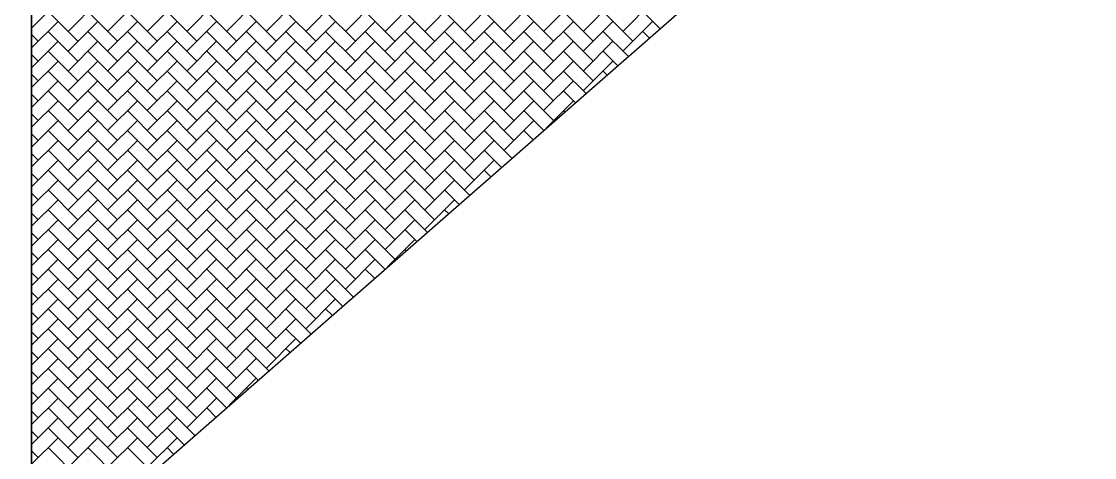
# Model space of a CAD drawing. Header units: inches. Extents: x 567429 to 582707, y 126347 to 133675.
# Drawn here: x 575833.5 to 575910.1, y 131345.6 to 131376.7 of the extents above; entities that cross this region are included whole.
import ezdxf

# ---------------------------------------------------------------- set-up
doc = ezdxf.new("R2010")
doc.units = ezdxf.units.IN
doc.header["$MEASUREMENT"] = 0
doc.linetypes.add('HIDDEN', pattern=[0.375, 0.25, -0.125])
for name, color, linetype in [('1', 15, 'Continuous'), ('2', 1, 'Continuous'), ('mobl', 11, 'Continuous'), ('PANEL', 3, 'Continuous'), ('win', 1, 'Continuous')]:
    doc.layers.add(name, color=color, linetype=linetype)

# ---------------------------------------------------------------- blocks, each defined once
blk = doc.blocks.new('panel80X70X200')
at = {"layer": 'PANEL', "lineweight": -2, "ltscale": 2}
for p, q in [((40, 0), (-40, -70)), ((-40, -70), (-40, 0)), ((40, 0), (40, -70))]:
    blk.add_line(p, q, dxfattribs=at)
at = {"layer": 'PANEL', "color": 30, "lineweight": -2, "ltscale": 2}
for p, q in [((33.051, -9.471), (31.243, -7.662)), ((35.925, -9.471), (33.77, -7.316)), ((38.799, -9.471), (36.643, -7.316)), ((29.459, -10.189), (31.614, -8.034)), ((32.333, -10.189), (34.488, -8.034)), ((35.207, -10.189), (37.362, -8.034)), ((38.08, -10.189), (40, -8.27)), ((30.178, -9.471), (29.71, -9.003)), ((33.051, -10.908), (30.896, -8.752)), ((35.925, -10.908), (33.77, -8.752)), ((38.799, -10.908), (36.643, -8.752)), ((40, -9.235), (39.517, -8.752)), ((30.178, -10.908), (28.944, -9.674)), ((29.459, -11.626), (31.614, -9.471)), ((32.333, -11.626), (34.488, -9.471)), ((35.207, -11.626), (37.362, -9.471)), ((38.08, -11.626), (40, -9.706)), ((30.178, -12.345), (28.178, -10.345)), ((33.051, -12.345), (30.896, -10.189)), ((35.925, -12.345), (33.77, -10.189)), ((38.799, -12.345), (36.643, -10.189)), ((40, -10.672), (39.517, -10.189)), ((26.586, -13.063), (28.741, -10.908)), ((30.178, -13.781), (28.022, -11.626)), ((29.459, -13.063), (31.614, -10.908)), ((33.051, -13.781), (30.896, -11.626)), ((32.333, -13.063), (34.488, -10.908)), ((35.925, -13.781), (33.77, -11.626)), ((35.207, -13.063), (37.362, -10.908)), ((38.799, -13.781), (36.643, -11.626)), ((38.08, -13.063), (40, -11.143)), ((40, -12.109), (39.517, -11.626)), ((27.304, -13.781), (25.879, -12.356)), ((26.586, -14.5), (28.741, -12.345)), ((27.304, -12.345), (26.645, -11.686)), ((29.459, -14.5), (31.614, -12.345)), ((32.333, -14.5), (34.488, -12.345)), ((35.207, -14.5), (37.362, -12.345)), ((23.712, -14.5), (25.693, -12.519)), ((27.304, -15.218), (25.149, -13.063)), ((30.178, -15.218), (28.022, -13.063)), ((33.051, -15.218), (30.896, -13.063)), ((35.925, -15.218), (33.77, -13.063)), ((38.799, -15.218), (36.643, -13.063)), ((38.08, -14.5), (40, -12.58)), ((40, -13.546), (39.517, -13.063)), ((23.712, -15.937), (25.867, -13.781)), ((24.43, -13.781), (24.346, -13.697)), ((26.586, -15.937), (28.741, -13.781)), ((29.459, -15.937), (31.614, -13.781)), ((32.333, -15.937), (34.488, -13.781)), ((35.207, -15.937), (37.362, -13.781)), ((24.43, -15.218), (23.58, -14.368)), ((27.304, -16.655), (25.149, -14.5)), ((30.178, -16.655), (28.022, -14.5)), ((33.051, -16.655), (30.896, -14.5)), ((35.925, -16.655), (33.77, -14.5)), ((38.799, -16.655), (36.643, -14.5)), ((38.08, -15.937), (40, -14.017)), ((40, -14.983), (39.517, -14.5)), ((20.838, -17.373), (22.993, -15.218)), ((24.43, -16.655), (22.813, -15.038)), ((23.712, -17.373), (25.867, -15.218)), ((26.586, -17.373), (28.741, -15.218)), ((29.459, -17.373), (31.614, -15.218)), ((32.333, -17.373), (34.488, -15.218)), ((35.207, -17.373), (37.362, -15.218)), ((38.08, -17.373), (40, -15.454)), ((24.43, -18.092), (22.275, -15.937)), ((27.304, -18.092), (25.149, -15.937)), ((30.178, -18.092), (28.022, -15.937)), ((33.051, -18.092), (30.896, -15.937)), ((35.925, -18.092), (33.77, -15.937)), ((38.799, -18.092), (36.643, -15.937)), ((40, -16.42), (39.517, -15.937)), ((21.557, -18.092), (20.515, -17.05)), ((20.838, -18.81), (22.993, -16.655)), ((21.557, -16.655), (21.281, -16.379)), ((23.712, -18.81), (25.867, -16.655)), ((26.586, -18.81), (28.741, -16.655)), ((29.459, -18.81), (31.614, -16.655)), ((32.333, -18.81), (34.488, -16.655)), ((35.207, -18.81), (37.362, -16.655)), ((38.08, -18.81), (40, -16.891)), ((21.557, -19.529), (19.748, -17.72)), ((24.43, -19.529), (22.275, -17.373)), ((27.304, -19.529), (25.149, -17.373)), ((30.178, -19.529), (28.022, -17.373)), ((33.051, -19.529), (30.896, -17.373)), ((35.925, -19.529), (33.77, -17.373)), ((38.799, -19.529), (36.643, -17.373)), ((40, -17.856), (39.517, -17.373)), ((17.964, -20.247), (20.12, -18.092)), ((20.838, -20.247), (22.993, -18.092)), ((23.712, -20.247), (25.867, -18.092)), ((26.586, -20.247), (28.741, -18.092)), ((29.459, -20.247), (31.614, -18.092)), ((32.333, -20.247), (34.488, -18.092)), ((35.207, -20.247), (37.362, -18.092)), ((38.08, -20.247), (40, -18.327)), ((18.683, -19.529), (18.216, -19.061)), ((21.557, -20.966), (19.401, -18.81)), ((24.43, -20.966), (22.275, -18.81)), ((27.304, -20.966), (25.149, -18.81)), ((30.178, -20.966), (28.022, -18.81)), ((33.051, -20.966), (30.896, -18.81)), ((35.925, -20.966), (33.77, -18.81)), ((38.799, -20.966), (36.643, -18.81)), ((40, -19.293), (39.517, -18.81)), ((18.683, -20.966), (17.449, -19.732)), ((17.964, -21.684), (20.12, -19.529)), ((20.838, -21.684), (22.993, -19.529)), ((23.712, -21.684), (25.867, -19.529)), ((26.586, -21.684), (28.741, -19.529)), ((29.459, -21.684), (31.614, -19.529)), ((32.333, -21.684), (34.488, -19.529)), ((35.207, -21.684), (37.362, -19.529)), ((38.08, -21.684), (40, -19.764)), ((15.091, -23.121), (17.246, -20.966)), ((18.683, -22.402), (16.683, -20.402)), ((17.964, -23.121), (20.12, -20.966)), ((21.557, -22.402), (19.401, -20.247)), ((20.838, -23.121), (22.993, -20.966)), ((24.43, -22.402), (22.275, -20.247)), ((23.712, -23.121), (25.867, -20.966)), ((27.304, -22.402), (25.149, -20.247)), ((26.586, -23.121), (28.741, -20.966)), ((30.178, -22.402), (28.022, -20.247)), ((29.459, -23.121), (31.614, -20.966)), ((33.051, -22.402), (30.896, -20.247)), ((32.333, -23.121), (34.488, -20.966)), ((35.925, -22.402), (33.77, -20.247)), ((35.207, -23.121), (37.362, -20.966)), ((38.799, -22.402), (36.643, -20.247)), ((40, -20.73), (39.517, -20.247)), ((15.809, -22.402), (15.15, -21.743)), ((18.683, -23.839), (16.528, -21.684)), ((21.557, -23.839), (19.401, -21.684)), ((24.43, -23.839), (22.275, -21.684)), ((27.304, -23.839), (25.149, -21.684)), ((30.178, -23.839), (28.022, -21.684)), ((33.051, -23.839), (30.896, -21.684)), ((35.925, -23.839), (33.77, -21.684)), ((38.799, -23.839), (36.643, -21.684)), ((38.08, -23.121), (40, -21.201)), ((40, -22.167), (39.517, -21.684)), ((15.809, -23.839), (14.384, -22.414)), ((15.091, -24.558), (17.246, -22.402)), ((17.964, -24.558), (20.12, -22.402)), ((20.838, -24.558), (22.993, -22.402)), ((23.712, -24.558), (25.867, -22.402)), ((26.586, -24.558), (28.741, -22.402)), ((29.459, -24.558), (31.614, -22.402)), ((32.333, -24.558), (34.488, -22.402)), ((35.207, -24.558), (37.362, -22.402)), ((12.217, -24.558), (14.198, -22.576)), ((15.809, -25.276), (13.654, -23.121)), ((18.683, -25.276), (16.528, -23.121)), ((21.557, -25.276), (19.401, -23.121)), ((24.43, -25.276), (22.275, -23.121)), ((27.304, -25.276), (25.149, -23.121)), ((30.178, -25.276), (28.022, -23.121)), ((33.051, -25.276), (30.896, -23.121)), ((35.925, -25.276), (33.77, -23.121)), ((38.799, -25.276), (36.643, -23.121)), ((38.08, -24.558), (40, -22.638)), ((40, -23.604), (39.517, -23.121)), ((12.217, -25.995), (14.372, -23.839)), ((12.936, -23.839), (12.851, -23.755)), ((15.091, -25.995), (17.246, -23.839)), ((17.964, -25.995), (20.12, -23.839)), ((20.838, -25.995), (22.993, -23.839)), ((23.712, -25.995), (25.867, -23.839)), ((26.586, -25.995), (28.741, -23.839)), ((29.459, -25.995), (31.614, -23.839)), ((32.333, -25.995), (34.488, -23.839)), ((35.207, -25.995), (37.362, -23.839)), ((38.08, -25.995), (40, -24.075)), ((12.936, -25.276), (12.085, -24.426)), ((15.809, -26.713), (13.654, -24.558)), ((18.683, -26.713), (16.528, -24.558)), ((21.557, -26.713), (19.401, -24.558)), ((24.43, -26.713), (22.275, -24.558)), ((27.304, -26.713), (25.149, -24.558)), ((30.178, -26.713), (28.022, -24.558)), ((33.051, -26.713), (30.896, -24.558)), ((35.925, -26.713), (33.77, -24.558)), ((38.799, -26.713), (36.643, -24.558)), ((40, -25.041), (39.517, -24.558)), ((9.343, -27.431), (11.499, -25.276)), ((12.936, -26.713), (11.319, -25.096)), ((12.217, -27.431), (14.372, -25.276)), ((15.091, -27.431), (17.246, -25.276)), ((17.964, -27.431), (20.12, -25.276)), ((20.838, -27.431), (22.993, -25.276)), ((23.712, -27.431), (25.867, -25.276)), ((26.586, -27.431), (28.741, -25.276)), ((29.459, -27.431), (31.614, -25.276)), ((32.333, -27.431), (34.488, -25.276)), ((35.207, -27.431), (37.362, -25.276)), ((38.08, -27.431), (40, -25.512)), ((10.062, -26.713), (9.786, -26.437)), ((12.936, -28.15), (10.78, -25.995)), ((15.809, -28.15), (13.654, -25.995)), ((18.683, -28.15), (16.528, -25.995)), ((21.557, -28.15), (19.401, -25.995)), ((24.43, -28.15), (22.275, -25.995)), ((27.304, -28.15), (25.149, -25.995)), ((30.178, -28.15), (28.022, -25.995)), ((33.051, -28.15), (30.896, -25.995)), ((35.925, -28.15), (33.77, -25.995)), ((38.799, -28.15), (36.643, -25.995)), ((40, -26.477), (39.517, -25.995)), ((10.062, -28.15), (9.02, -27.108)), ((9.343, -28.868), (11.499, -26.713)), ((12.217, -28.868), (14.372, -26.713)), ((15.091, -28.868), (17.246, -26.713)), ((17.964, -28.868), (20.12, -26.713)), ((20.838, -28.868), (22.993, -26.713)), ((23.712, -28.868), (25.867, -26.713)), ((26.586, -28.868), (28.741, -26.713)), ((29.459, -28.868), (31.614, -26.713)), ((32.333, -28.868), (34.488, -26.713)), ((35.207, -28.868), (37.362, -26.713)), ((38.08, -28.868), (40, -26.948)), ((10.062, -29.587), (8.253, -27.778)), ((12.936, -29.587), (10.78, -27.431)), ((15.809, -29.587), (13.654, -27.431)), ((18.683, -29.587), (16.528, -27.431)), ((21.557, -29.587), (19.401, -27.431)), ((24.43, -29.587), (22.275, -27.431)), ((27.304, -29.587), (25.149, -27.431)), ((30.178, -29.587), (28.022, -27.431)), ((33.051, -29.587), (30.896, -27.431)), ((35.925, -29.587), (33.77, -27.431)), ((38.799, -29.587), (36.643, -27.431)), ((40, -27.914), (39.517, -27.431)), ((6.47, -30.305), (8.625, -28.15)), ((9.343, -30.305), (11.499, -28.15)), ((12.217, -30.305), (14.372, -28.15)), ((15.091, -30.305), (17.246, -28.15)), ((17.964, -30.305), (20.12, -28.15)), ((20.838, -30.305), (22.993, -28.15)), ((23.712, -30.305), (25.867, -28.15)), ((26.586, -30.305), (28.741, -28.15)), ((29.459, -30.305), (31.614, -28.15)), ((32.333, -30.305), (34.488, -28.15)), ((35.207, -30.305), (37.362, -28.15)), ((38.08, -30.305), (40, -28.385)), ((7.188, -29.587), (6.721, -29.119)), ((10.062, -31.023), (7.907, -28.868)), ((12.936, -31.023), (10.78, -28.868)), ((15.809, -31.023), (13.654, -28.868)), ((18.683, -31.023), (16.528, -28.868)), ((21.557, -31.023), (19.401, -28.868)), ((24.43, -31.023), (22.275, -28.868)), ((27.304, -31.023), (25.149, -28.868)), ((30.178, -31.023), (28.022, -28.868)), ((33.051, -31.023), (30.896, -28.868)), ((35.925, -31.023), (33.77, -28.868)), ((38.799, -31.023), (36.643, -28.868)), ((40, -29.351), (39.517, -28.868)), ((7.188, -31.023), (5.955, -29.79)), ((6.47, -31.742), (8.625, -29.587)), ((10.062, -32.46), (7.907, -30.305)), ((9.343, -31.742), (11.499, -29.587)), ((12.936, -32.46), (10.78, -30.305)), ((12.217, -31.742), (14.372, -29.587)), ((15.809, -32.46), (13.654, -30.305)), ((15.091, -31.742), (17.246, -29.587)), ((18.683, -32.46), (16.528, -30.305)), ((17.964, -31.742), (20.12, -29.587)), ((21.557, -32.46), (19.401, -30.305)), ((20.838, -31.742), (22.993, -29.587)), ((24.43, -32.46), (22.275, -30.305)), ((23.712, -31.742), (25.867, -29.587)), ((27.304, -32.46), (25.149, -30.305)), ((26.586, -31.742), (28.741, -29.587)), ((30.178, -32.46), (28.022, -30.305)), ((29.459, -31.742), (31.614, -29.587)), ((33.051, -32.46), (30.896, -30.305)), ((32.333, -31.742), (34.488, -29.587)), ((35.925, -32.46), (33.77, -30.305)), ((35.207, -31.742), (37.362, -29.587)), ((38.799, -32.46), (36.643, -30.305)), ((38.08, -31.742), (40, -29.822)), ((40, -30.788), (39.517, -30.305)), ((3.596, -33.179), (5.751, -31.023)), ((7.188, -32.46), (5.188, -30.46)), ((6.47, -33.179), (8.625, -31.023)), ((9.343, -33.179), (11.499, -31.023)), ((12.217, -33.179), (14.372, -31.023)), ((15.091, -33.179), (17.246, -31.023)), ((17.964, -33.179), (20.12, -31.023)), ((20.838, -33.179), (22.993, -31.023)), ((23.712, -33.179), (25.867, -31.023)), ((26.586, -33.179), (28.741, -31.023)), ((29.459, -33.179), (31.614, -31.023)), ((32.333, -33.179), (34.488, -31.023)), ((35.207, -33.179), (37.362, -31.023)), ((4.315, -32.46), (3.656, -31.801)), ((7.188, -33.897), (5.033, -31.742)), ((10.062, -33.897), (7.907, -31.742)), ((12.936, -33.897), (10.78, -31.742)), ((15.809, -33.897), (13.654, -31.742)), ((18.683, -33.897), (16.528, -31.742)), ((21.557, -33.897), (19.401, -31.742)), ((24.43, -33.897), (22.275, -31.742)), ((27.304, -33.897), (25.149, -31.742)), ((30.178, -33.897), (28.022, -31.742)), ((33.051, -33.897), (30.896, -31.742)), ((35.925, -33.897), (33.77, -31.742)), ((38.799, -33.897), (36.643, -31.742)), ((38.08, -33.179), (40, -31.259)), ((40, -32.225), (39.517, -31.742)), ((0.722, -34.616), (2.704, -32.634)), ((4.315, -33.897), (2.889, -32.472)), ((3.596, -34.616), (5.751, -32.46)), ((6.47, -34.616), (8.625, -32.46)), ((9.343, -34.616), (11.499, -32.46)), ((12.217, -34.616), (14.372, -32.46)), ((15.091, -34.616), (17.246, -32.46)), ((17.964, -34.616), (20.12, -32.46)), ((20.838, -34.616), (22.993, -32.46)), ((23.712, -34.616), (25.867, -32.46)), ((26.586, -34.616), (28.741, -32.46)), ((29.459, -34.616), (31.614, -32.46)), ((32.333, -34.616), (34.488, -32.46)), ((35.207, -34.616), (37.362, -32.46)), ((4.315, -35.334), (2.159, -33.179)), ((7.188, -35.334), (5.033, -33.179)), ((10.062, -35.334), (7.907, -33.179)), ((12.936, -35.334), (10.78, -33.179)), ((15.809, -35.334), (13.654, -33.179)), ((18.683, -35.334), (16.528, -33.179)), ((21.557, -35.334), (19.401, -33.179)), ((24.43, -35.334), (22.275, -33.179)), ((27.304, -35.334), (25.149, -33.179)), ((30.178, -35.334), (28.022, -33.179)), ((33.051, -35.334), (30.896, -33.179)), ((35.925, -35.334), (33.77, -33.179)), ((38.799, -35.334), (36.643, -33.179)), ((38.08, -34.616), (40, -32.696)), ((40, -33.662), (39.517, -33.179)), ((0.722, -36.052), (2.878, -33.897)), ((1.441, -33.897), (1.357, -33.813)), ((3.596, -36.052), (5.751, -33.897)), ((6.47, -36.052), (8.625, -33.897)), ((9.343, -36.052), (11.499, -33.897)), ((12.217, -36.052), (14.372, -33.897)), ((15.091, -36.052), (17.246, -33.897)), ((17.964, -36.052), (20.12, -33.897)), ((20.838, -36.052), (22.993, -33.897)), ((23.712, -36.052), (25.867, -33.897)), ((26.586, -36.052), (28.741, -33.897)), ((29.459, -36.052), (31.614, -33.897)), ((32.333, -36.052), (34.488, -33.897)), ((35.207, -36.052), (37.362, -33.897)), ((38.08, -36.052), (40, -34.133)), ((1.441, -35.334), (0.59, -34.483)), ((4.315, -36.771), (2.159, -34.616)), ((7.188, -36.771), (5.033, -34.616)), ((10.062, -36.771), (7.907, -34.616)), ((12.936, -36.771), (10.78, -34.616)), ((15.809, -36.771), (13.654, -34.616)), ((18.683, -36.771), (16.528, -34.616)), ((21.557, -36.771), (19.401, -34.616)), ((24.43, -36.771), (22.275, -34.616)), ((27.304, -36.771), (25.149, -34.616)), ((30.178, -36.771), (28.022, -34.616)), ((33.051, -36.771), (30.896, -34.616)), ((35.925, -36.771), (33.77, -34.616)), ((38.799, -36.771), (36.643, -34.616)), ((40, -35.098), (39.517, -34.616)), ((-2.151, -37.489), (0.004, -35.334)), ((1.441, -36.771), (-0.176, -35.154)), ((0.722, -37.489), (2.878, -35.334)), ((3.596, -37.489), (5.751, -35.334)), ((6.47, -37.489), (8.625, -35.334)), ((9.343, -37.489), (11.499, -35.334)), ((12.217, -37.489), (14.372, -35.334)), ((15.091, -37.489), (17.246, -35.334)), ((17.964, -37.489), (20.12, -35.334)), ((20.838, -37.489), (22.993, -35.334)), ((23.712, -37.489), (25.867, -35.334)), ((26.586, -37.489), (28.741, -35.334)), ((29.459, -37.489), (31.614, -35.334)), ((32.333, -37.489), (34.488, -35.334)), ((35.207, -37.489), (37.362, -35.334)), ((38.08, -37.489), (40, -35.57)), ((-1.433, -36.771), (-1.709, -36.495)), ((1.441, -38.208), (-0.714, -36.052)), ((4.315, -38.208), (2.159, -36.052)), ((7.188, -38.208), (5.033, -36.052)), ((10.062, -38.208), (7.907, -36.052)), ((12.936, -38.208), (10.78, -36.052)), ((15.809, -38.208), (13.654, -36.052)), ((18.683, -38.208), (16.528, -36.052)), ((21.557, -38.208), (19.401, -36.052)), ((24.43, -38.208), (22.275, -36.052)), ((27.304, -38.208), (25.149, -36.052)), ((30.178, -38.208), (28.022, -36.052)), ((33.051, -38.208), (30.896, -36.052)), ((35.925, -38.208), (33.77, -36.052)), ((38.799, -38.208), (36.643, -36.052)), ((40, -36.535), (39.517, -36.052)), ((-1.433, -38.208), (-2.475, -37.166)), ((-2.151, -38.926), (0.004, -36.771)), ((0.722, -38.926), (2.878, -36.771)), ((3.596, -38.926), (5.751, -36.771)), ((6.47, -38.926), (8.625, -36.771)), ((9.343, -38.926), (11.499, -36.771)), ((12.217, -38.926), (14.372, -36.771)), ((15.091, -38.926), (17.246, -36.771)), ((17.964, -38.926), (20.12, -36.771)), ((20.838, -38.926), (22.993, -36.771)), ((23.712, -38.926), (25.867, -36.771)), ((26.586, -38.926), (28.741, -36.771)), ((29.459, -38.926), (31.614, -36.771)), ((32.333, -38.926), (34.488, -36.771)), ((35.207, -38.926), (37.362, -36.771)), ((38.08, -38.926), (40, -37.006)), ((-1.433, -39.644), (-3.241, -37.836)), ((1.441, -39.644), (-0.714, -37.489)), ((4.315, -39.644), (2.159, -37.489)), ((7.188, -39.644), (5.033, -37.489)), ((10.062, -39.644), (7.907, -37.489)), ((12.936, -39.644), (10.78, -37.489)), ((15.809, -39.644), (13.654, -37.489)), ((18.683, -39.644), (16.528, -37.489)), ((21.557, -39.644), (19.401, -37.489)), ((24.43, -39.644), (22.275, -37.489)), ((27.304, -39.644), (25.149, -37.489)), ((30.178, -39.644), (28.022, -37.489)), ((33.051, -39.644), (30.896, -37.489)), ((35.925, -39.644), (33.77, -37.489)), ((38.799, -39.644), (36.643, -37.489)), ((40, -37.972), (39.517, -37.489)), ((-5.025, -40.363), (-2.87, -38.208)), ((-2.151, -40.363), (0.004, -38.208)), ((0.722, -40.363), (2.878, -38.208)), ((3.596, -40.363), (5.751, -38.208)), ((6.47, -40.363), (8.625, -38.208)), ((9.343, -40.363), (11.499, -38.208)), ((12.217, -40.363), (14.372, -38.208)), ((15.091, -40.363), (17.246, -38.208)), ((17.964, -40.363), (20.12, -38.208)), ((20.838, -40.363), (22.993, -38.208)), ((23.712, -40.363), (25.867, -38.208)), ((26.586, -40.363), (28.741, -38.208)), ((29.459, -40.363), (31.614, -38.208)), ((32.333, -40.363), (34.488, -38.208)), ((35.207, -40.363), (37.362, -38.208)), ((38.08, -40.363), (40, -38.443)), ((-5.025, -41.8), (-2.87, -39.644)), ((-4.307, -39.644), (-4.774, -39.177)), ((-1.433, -41.081), (-3.588, -38.926)), ((-2.151, -41.8), (0.004, -39.644)), ((1.441, -41.081), (-0.714, -38.926)), ((0.722, -41.8), (2.878, -39.644)), ((4.315, -41.081), (2.159, -38.926)), ((3.596, -41.8), (5.751, -39.644)), ((7.188, -41.081), (5.033, -38.926)), ((6.47, -41.8), (8.625, -39.644)), ((10.062, -41.081), (7.907, -38.926)), ((9.343, -41.8), (11.499, -39.644)), ((12.936, -41.081), (10.78, -38.926)), ((12.217, -41.8), (14.372, -39.644)), ((15.809, -41.081), (13.654, -38.926)), ((15.091, -41.8), (17.246, -39.644)), ((18.683, -41.081), (16.528, -38.926)), ((17.964, -41.8), (20.12, -39.644)), ((21.557, -41.081), (19.401, -38.926)), ((20.838, -41.8), (22.993, -39.644)), ((24.43, -41.081), (22.275, -38.926)), ((23.712, -41.8), (25.867, -39.644)), ((27.304, -41.081), (25.149, -38.926)), ((26.586, -41.8), (28.741, -39.644)), ((30.178, -41.081), (28.022, -38.926)), ((29.459, -41.8), (31.614, -39.644)), ((33.051, -41.081), (30.896, -38.926)), ((32.333, -41.8), (34.488, -39.644)), ((35.925, -41.081), (33.77, -38.926)), ((35.207, -41.8), (37.362, -39.644)), ((38.799, -41.081), (36.643, -38.926)), ((40, -39.409), (39.517, -38.926)), ((-4.307, -41.081), (-5.54, -39.848)), ((38.08, -41.8), (40, -39.88))]:
    blk.add_line(p, q, dxfattribs=at)

msp = doc.modelspace()

# ---------------------------------------------------------------- linework, layer by layer
at = {"layer": '1', "color": 15, "linetype": 'HIDDEN', "ltscale": 50}
for radius, start, end in [(1648.477, 41.985291, 165.42865), (1617.477, 42.981366, 165.143013)]:
    msp.add_arc((575369.742, 130781.058), radius, start, end, dxfattribs=at)
at = {"layer": '2', "color": 15, "ltscale": 2}
for radius, start, end in [(2388.471, 54.095392, 170.02691), (2347.471, 53.772419, 169.850895)]:
    msp.add_arc((575367.986, 130779.141), radius, start, end, dxfattribs=at)
at = {"layer": '2', "color": 15}
for centre, radius, start, end in [((575369.74, 130781.061), 1653.472, 41.829573, 165.473752), ((575369.742, 130781.058), 1612.477, 43.147156, 165.095878)]:
    msp.add_arc(centre, radius, start, end, dxfattribs=at)
at = {"layer": 'win', "color": 15, "linetype": 'HIDDEN', "ltscale": 50}
for radius, start, end in [(2383.471, 54.056467, 170.005774), (2352.471, 53.812274, 169.872694)]:
    msp.add_arc((575367.986, 130779.141), radius, start, end, dxfattribs=at)
at = {"layer": 'win', "color": 15}
for radius, end in [(1445.568, 163.312676), (1438.568, 164.048707)]:
    msp.add_arc((575378.164, 130767.596), radius, 53.436335, end, dxfattribs=at)

# ---------------------------------------------------------------- block references
at = {"layer": 'mobl', "ltscale": 0.1, "xscale": 0.9842519684461877, "yscale": 0.9842519684461877, "zscale": 0.9842519684461877, "rotation": 180}
for p in [(575794.856, 131336.965), (575873.597, 131336.965)]:
    msp.add_blockref('panel80X70X200', p, dxfattribs=at)

doc.saveas('drawing.dxf')
